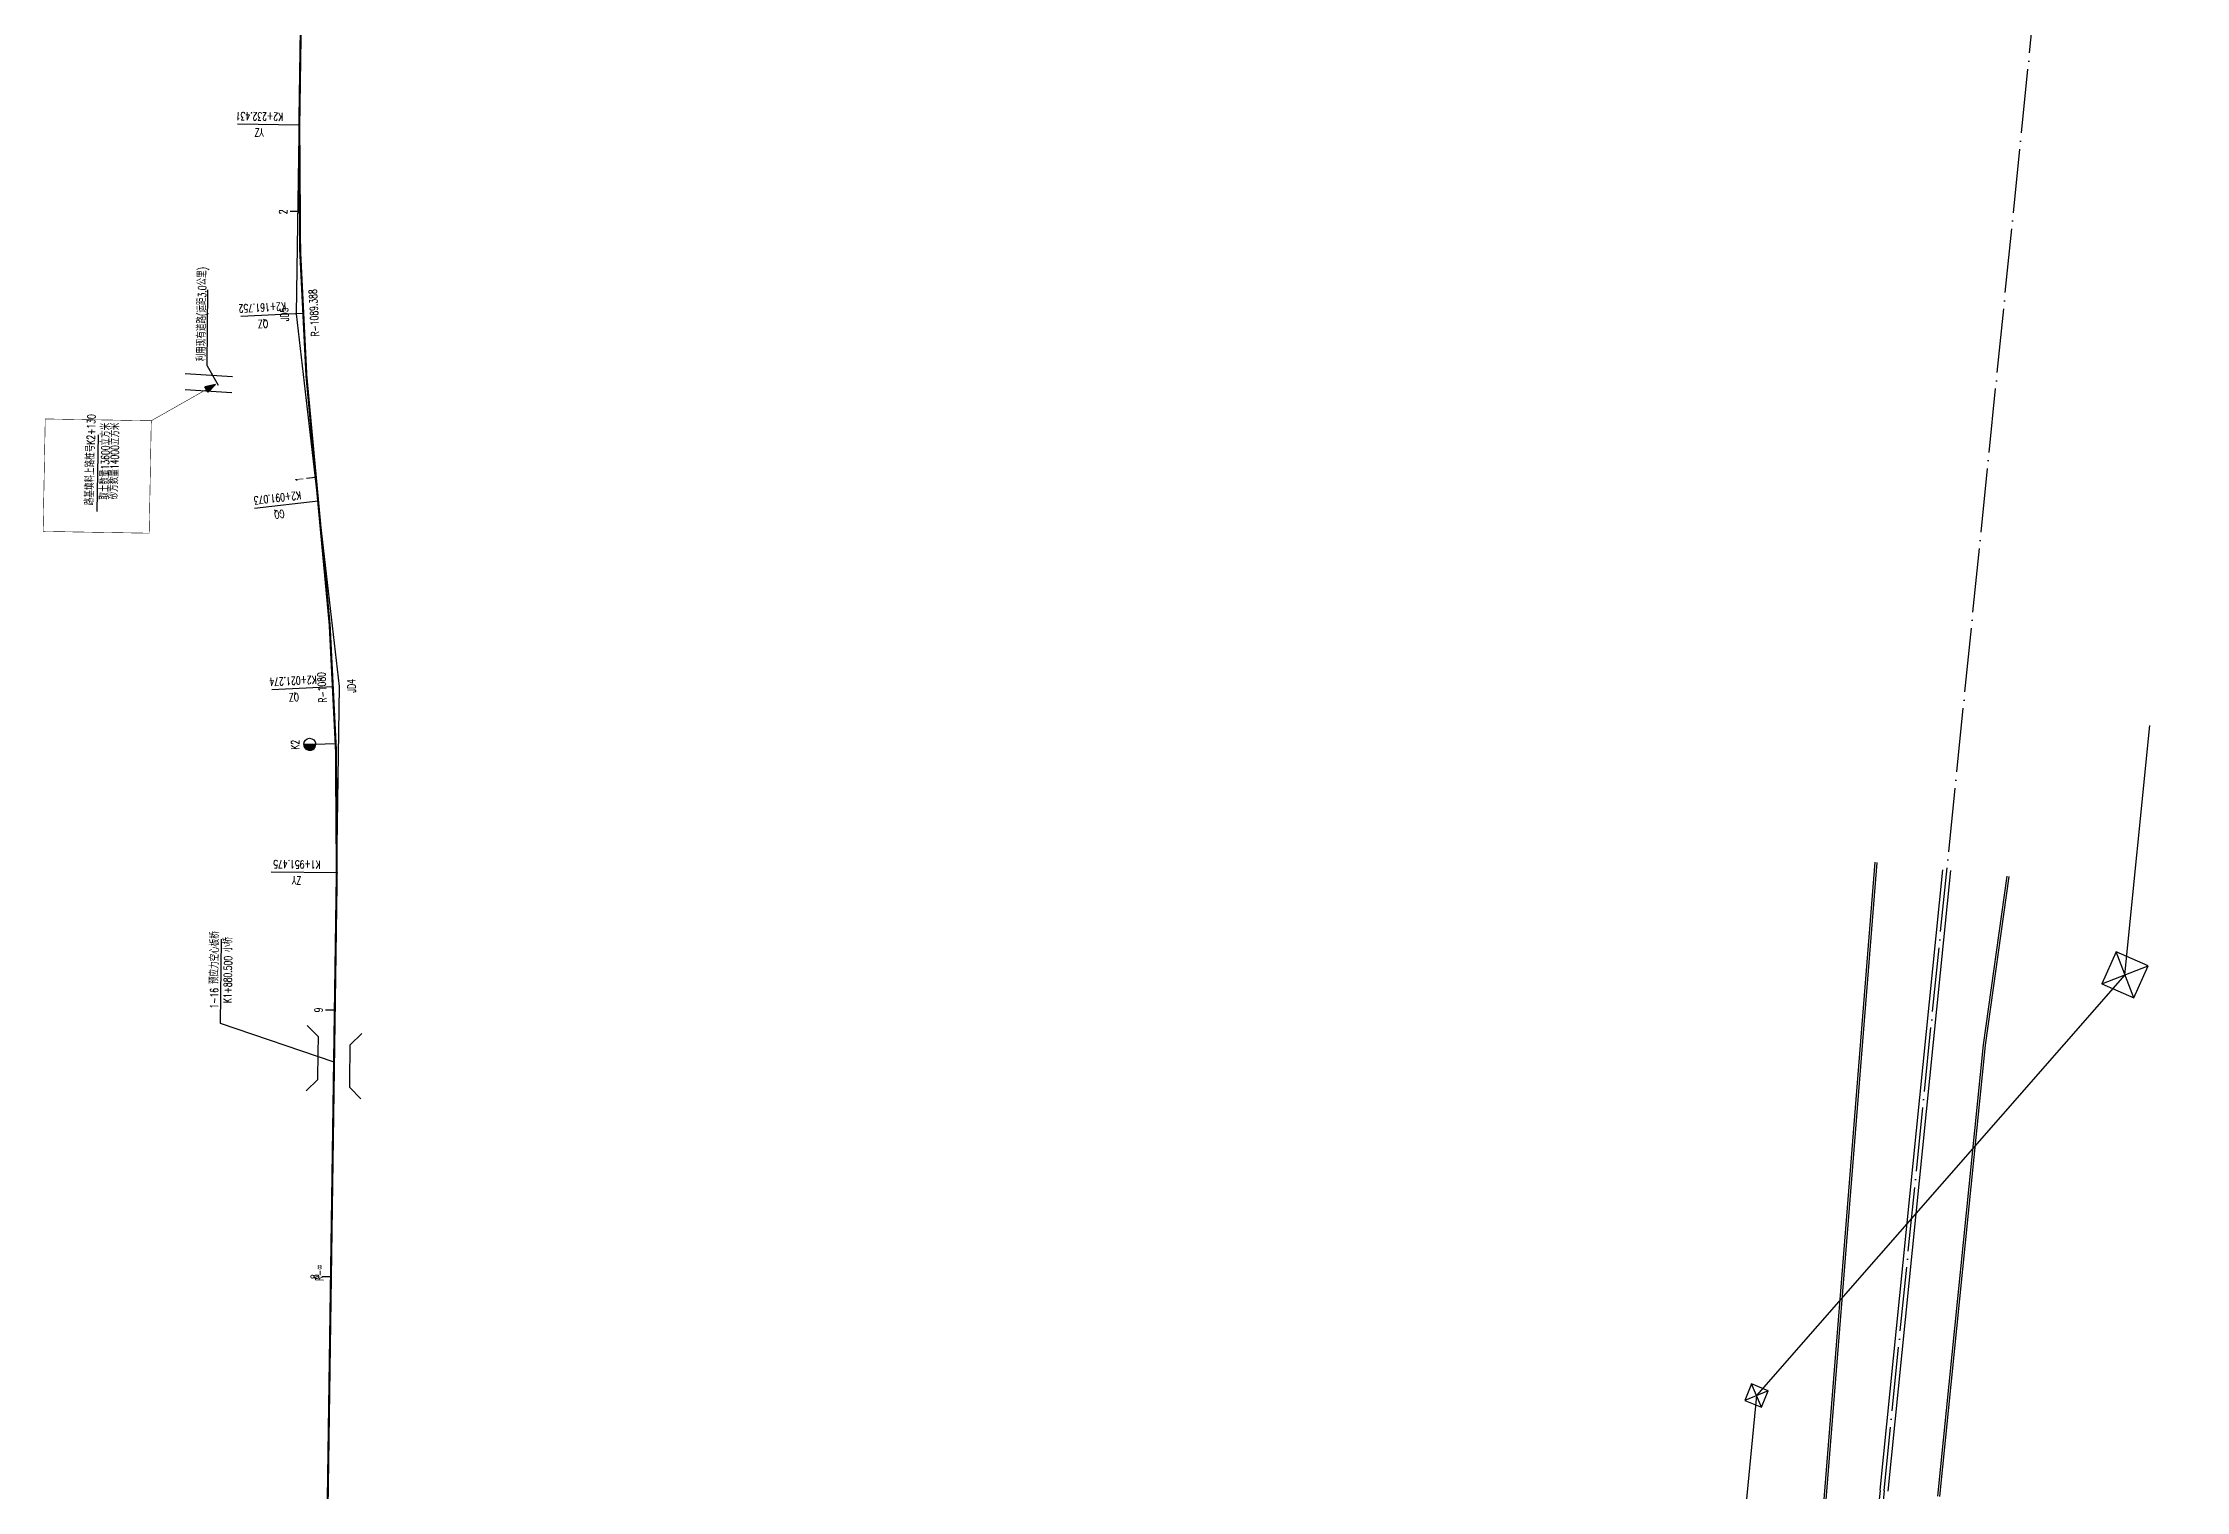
# Model space of a CAD drawing. Header units: inches. Extents: x 499362 to 502582, y 2542122 to 2545349.
# Drawn here: x 500685 to 501489, y 2544263 to 2544806 of the extents above; entities that cross this region are included whole.
import ezdxf
from ezdxf.enums import TextEntityAlignment as Align

# ---------------------------------------------------------------- set-up
doc = ezdxf.new("R2010")
doc.units = ezdxf.units.IN
doc.header["$MEASUREMENT"] = 0
doc.linetypes.add('ACAD_ISO04W100', pattern=[30, 24, -3, 0, -3])
for name, color, linetype in [('0-段落划分', 2, 'Continuous'), ('canshu', 7, 'Continuous'), ('circle', 3, 'Continuous'), ('station', 6, 'Continuous'), ('YOLLOW', 2, 'Continuous'), ('zhix', 7, 'Continuous'), ('尺寸', 2, 'Continuous'), ('桥梁', 6, 'Continuous'), ('要素桩', 7, 'Continuous')]:
    doc.layers.add(name, color=color, linetype=linetype)
doc.styles.add('GTF_XW', font='simplex1.shx', dxfattribs={"width": 0.7, "bigfont": 'hztxt.shx'})
doc.styles.get("Standard").update_dxf_attribs({"font": 'simplex1.shx', "width": 0.7, "bigfont": 'hztxt.shx'})
doc.styles.add('桥梁', font='simplex1.shx', dxfattribs={"width": 0.75, "bigfont": 'hztxt.shx'})

# ---------------------------------------------------------------- blocks, each defined once
blk = doc.blocks.new('公里标')
at = {"layer": 'station'}
h = blk.add_hatch(color=256, dxfattribs=at)
edge = h.paths.add_edge_path()
edge.add_arc((0, 13), 3, 90, 270)
edge.add_line((0, 10), (0, 16))
blk.add_line((0, 16), (0, 0), dxfattribs=at)
blk.add_lwpolyline([(0, 16, 1), (0, 10)], format="xyb", close=True, dxfattribs=at)
blk.add_lwpolyline([(0, 16, -1), (0, 10, -15.340907)], format="xyb", dxfattribs=at)
blk = doc.blocks.new('A$C3A006F90')
at = {"layer": '0-段落划分', "color": 6, "linetype": 'ACAD_ISO04W100'}
blk.add_line((501375.41, 2544263.1), (501485.31, 2545348.91), dxfattribs=at)
at = {"layer": '0-段落划分', "color": 2, "linetype": 'Continuous'}
for p, q in [((501465.73, 2544456.55), (501475.1, 2544550)), ((501412.68, 2544430.22), (501421.61, 2544493.48)), ((501469.06, 2544447.87), (501462.41, 2544465.2)), ((501465.73, 2544456.55), (501327.58, 2544298.76)), ((501457.05, 2544453.19), (501474.39, 2544459.9)), ((501331.95, 2544300.57), (501323.21, 2544296.96)), ((501329.4, 2544294.4), (501325.76, 2544303.13)), ((501327.58, 2544298.76), (501309.55, 2544113.84))]:
    blk.add_line(p, q, dxfattribs=at)
at = {"layer": '0-段落划分', "color": 2}
for p, q in [((501373.92, 2544263.25), (501397.47, 2544495.94)), ((501376.9, 2544262.95), (501400.45, 2544495.62)), ((501413.42, 2544430.13), (501422.36, 2544493.4)), ((501395.56, 2544261.06), (501412.68, 2544430.22)), ((501396.31, 2544260.98), (501413.42, 2544430.13))]:
    blk.add_line(p, q, dxfattribs=at)
at = {"layer": '0-段落划分', "color": 2, "flags": 128}
blk.add_lwpolyline([(501371.92, 2544498.74), (501345.06, 2544163.07)], dxfattribs=at)
at = {"layer": '0-段落划分', "color": 2, "linetype": 'Continuous', "flags": 128}
blk.add_lwpolyline([(501372.66, 2544498.66), (501345.81, 2544163.01)], dxfattribs=at)
blk.add_lwpolyline([(501457.05, 2544453.19), (501469.06, 2544447.87), (501474.39, 2544459.9), (501462.41, 2544465.2)], close=True, dxfattribs=at)
at = {"layer": '0-段落划分', "color": 2, "linetype": 'Continuous', "elevation": 2.66, "flags": 128}
blk.add_lwpolyline([(501329.4, 2544294.4), (501331.95, 2544300.57), (501325.76, 2544303.13), (501323.21, 2544296.96)], close=True, dxfattribs=at)
at = {"layer": '0-段落划分', "color": 2}
blk.add_arc((507344.92, 2543658.92), 6001.5, 174.220781, 179.07125, dxfattribs=at)
at = {"layer": '0-段落划分', "color": 6, "linetype": 'ACAD_ISO04W100'}
blk.add_arc((507344.92, 2543658.92), 6000, 174.220781, 192.567374, dxfattribs=at)

msp = doc.modelspace()

# ---------------------------------------------------------------- hatches: boundary and pattern name
msp.add_hatch(color=256).paths.add_polyline_path([(500749.73, 2544677.89), (500745.83, 2544677.01), (500746.97, 2544675)])

# ---------------------------------------------------------------- linework, layer by layer
msp.add_line((500746.97, 2544675, -5.34), (500745.83, 2544677.01, -5.34))
at = {"elevation": -5.34}
for points in [[(500749.73, 2544677.89), (500745.83, 2544677.01)], [(500749.73, 2544677.89), (500746.97, 2544675)]]:
    msp.add_lwpolyline(points, dxfattribs=at)
at = {"linetype": 'Continuous', "const_width": 0.2, "elevation": -5.34}
msp.add_lwpolyline([(500725.69, 2544664.25), (500746.4, 2544676)], dxfattribs=at)
msp.add_lwpolyline([(500685.93, 2544664.93), (500725.69, 2544664.25), (500724.91, 2544622.09), (500685.14, 2544622.77)], close=True, dxfattribs=at)
at = {"layer": 'circle', "flags": 128}
msp.add_lwpolyline([(501098.74, 2542642), (501070.02, 2543056.24), (500722.15, 2543579.97), (500789.69, 2544110.56), (500796.25, 2544564.61), (500780.14, 2544704.36), (500785.15, 2545040.06)], dxfattribs=at)
at = {"layer": 'circle'}
for centre in [(500781.19, 2544775.13), (500788.25, 2544634.05), (500795.24, 2544494.72)]:
    msp.add_circle(centre, 0, dxfattribs=at)
at = {"layer": 'station'}
for p, q in [((500781.19, 2544742.7), (500777.76, 2544742.65)), ((500787.26, 2544642.92), (500783.85, 2544642.55)), ((500794.5, 2544443.25), (500791.07, 2544443.3)), ((500793.06, 2544343.26), (500789.63, 2544343.31))]:
    msp.add_line(p, q, dxfattribs=at)
at = {"layer": 'YOLLOW', "color": 0}
msp.add_line((500705.34, 2544630.23, -2.97), (500705.94, 2544658.93, -2.97), dxfattribs=at)
at = {"layer": 'zhix', "const_width": 0.8, "flags": 128}
msp.add_lwpolyline([(500790.91, 2544194.77), (500795.24, 2544494.72, 0.032326), (500788.25, 2544634.05, -0.032451), (500781.19, 2544775.13), (500785.15, 2545040.06)], format="xyb", dxfattribs=at)
at = {"layer": '尺寸', "linetype": 'Continuous'}
for q in [(500746.95, 2544713.38, -0.23), (500750.74, 2544677.62, 0.66)]:
    msp.add_line((500746.64, 2544684.8, -0.23), q, dxfattribs=at)
at = {"layer": '尺寸', "color": 3}
for p, q in [((500756.17, 2544680.75, 0.02), (500738.42, 2544681.8, -2.43)), ((500755.88, 2544674.68, -2.43), (500738.42, 2544675.84, -2.46))]:
    msp.add_line(p, q, dxfattribs=at)
at = {"layer": '桥梁', "linetype": 'Continuous'}
msp.add_lwpolyline([(500794.22, 2544423.75), (500751.63, 2544438.28), (500752.08, 2544469.83)], dxfattribs=at)
at = {"layer": '桥梁', "linetype": 'Continuous', "flags": 128}
for points in [[(500783.82, 2544413.04), (500788.12, 2544417.23), (500788.15, 2544419.22), (500788.18, 2544421.22), (500788.21, 2544423.22), (500788.24, 2544425.22), (500788.27, 2544427.22), (500788.3, 2544429.22), (500788.33, 2544431.22), (500788.35, 2544433.22), (500784.17, 2544437.53)], [(500804.26, 2544409.98), (500800.08, 2544414.28), (500800.11, 2544416.28), (500800.14, 2544418.28), (500800.17, 2544420.28), (500800.2, 2544422.28), (500800.23, 2544424.28), (500800.26, 2544426.28), (500800.28, 2544428.28), (500800.31, 2544430.28), (500804.62, 2544434.46)]]:
    msp.add_lwpolyline(points, dxfattribs=at)
at = {"layer": '要素桩'}
for p, q in [((500781.19, 2544775.13), (500757.97, 2544775.48)), ((500782.43, 2544704.47), (500759.31, 2544703.32)), ((500788.25, 2544634.05), (500764.43, 2544631.3)), ((500794, 2544564.5), (500770.94, 2544563.34)), ((500795.24, 2544494.72), (500770.69, 2544495.07))]:
    msp.add_line(p, q, dxfattribs=at)

# ---------------------------------------------------------------- block references
at = {"layer": '0-段落划分'}
msp.add_blockref('A$C3A006F90', (0, 0), dxfattribs=at)
at = {"layer": 'station', "xscale": 0.75, "yscale": 0.75, "zscale": 0.75, "rotation": 91.74681840030591}
msp.add_blockref('公里标', (500794.85, 2544543.24), dxfattribs=at)

# ---------------------------------------------------------------- texts
at = {"layer": 'canshu', "style": 'GTF_XW', "width": 0.7}
for s, rotation, p in [('R-1089.388', 92.8611, (500786.71, 2544704.69)), ('JD5', 92.8611, (500775.64, 2544704.13)), ('R-1080', 92.87545, (500789.72, 2544564.28)), ('JD4', 92.87545, (500800.75, 2544564.84)), ('R-∞', 89.17249, (500788.79, 2544344.81))]:
    msp.add_text(s, height=3, rotation=rotation, dxfattribs=at).set_placement(p, align=Align.MIDDLE)
at = {"layer": 'station', "style": 'GTF_XW', "width": 0.7}
for s, rotation, p in [('2', 90.84948, (500776.62, 2544742.63)), ('1', 96.10893, (500782.71, 2544642.43)), ('K2', 91.74682, (500781.15, 2544542.82)), ('9', 89.17249, (500789.93, 2544443.32)), ('8', 89.17249, (500788.49, 2544343.33))]:
    msp.add_text(s, height=3, rotation=rotation, dxfattribs=at).set_placement(p, align=Align.CENTER)
at = {"layer": 'YOLLOW', "color": 0, "width": 0.7}
for s, rotation, p in [('利用现有道路(运距3.0公里)', 89.37687, (500745.99, 2544686.51, -0.23)), ('路基填料上路桩号K2+130', 88.80278, (500704.04, 2544632.55, -2.97)), ('取土数量13600立方米', 88.80278, (500709.61, 2544634.63, -2.97)), ('砂方数量14000立方米', 88.80278, (500713.15, 2544634.74, -2.97))]:
    msp.add_text(s, height=3, rotation=rotation, dxfattribs=at).set_placement(p)
at = {"layer": '桥梁', "linetype": 'Continuous', "style": '桥梁', "width": 0.7}
for s, p in [('1-16 预应力空心板桥', (500749.42, 2544458.37)), ('K1+880.500 小桥', (500754.42, 2544458.3))]:
    msp.add_text(s, height=3, rotation=89.17249, dxfattribs=at).set_placement(p, align=Align.MIDDLE_CENTER)
at = {"layer": '要素桩', "style": 'GTF_XW', "width": 0.7}
for s, rotation, p in [('K2+232.431', 179.14378, (500766.24, 2544778.35)), ('YZ', 179.14378, (500766.15, 2544772.35)), ('K2+161.752', 182.8611, (500767.3, 2544706.72)), ('QZ', 182.8611, (500767.6, 2544700.73)), ('K2+091.073', 186.57841, (500773, 2544635.31)), ('GQ', 186.57841, (500773.69, 2544629.35)), ('K2+021.274', 182.87545, (500778.86, 2544566.74)), ('QZ', 182.87545, (500779.17, 2544560.75)), ('K1+951.475', 179.17249, (500780.29, 2544497.94)), ('ZY', 179.17249, (500780.2, 2544491.94))]:
    msp.add_text(s, height=3, rotation=rotation, dxfattribs=at).set_placement(p, align=Align.MIDDLE)

doc.saveas('drawing.dxf')
